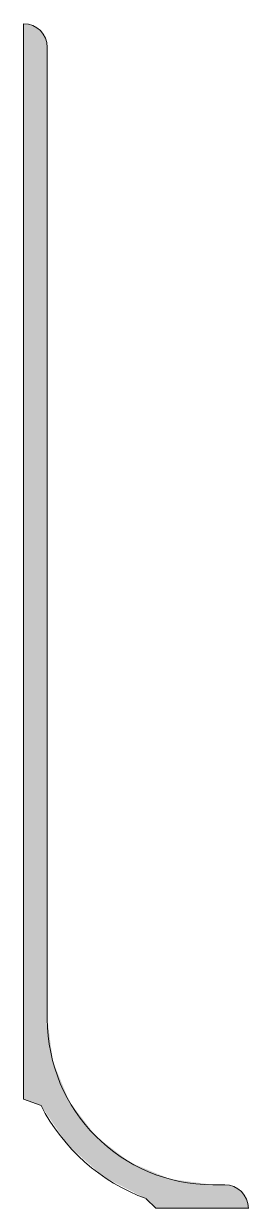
# Model space of a CAD drawing. Header units: metres. Extents: x 1 to 20, y 0 to 100.
import ezdxf

# ---------------------------------------------------------------- set-up
doc = ezdxf.new("R2010")
doc.units = ezdxf.units.M
doc.layers.add('A-DETL-GENF', color=92, linetype='Continuous', lineweight=18)

# ---------------------------------------------------------------- blocks, each defined once
blk = doc.blocks.new('43 plint PVC - L19x100-1554100-00_0 Basismaterialen')
at = {"layer": 'A-DETL-GENF'}
blk.add_hatch(color=256, dxfattribs=at).paths.add_polyline_path([(12.18, 0), (20, 0), (19.93, 0.52), (19.73, 1), (19.41, 1.41), (19, 1.73), (18.52, 1.92), (18, 1.99), (17, 1.99), (13.38, 2.47), (10, 3.87), (7.1, 6.09), (4.88, 8.99), (3.48, 12.37), (3, 15.99), (3, 98), (2.93, 98.52), (2.73, 99), (2.41, 99.41), (2, 99.73), (1.52, 99.93), (1, 100), (1, 9.21), (2.47, 8.68), (4.74, 5.34), (7.77, 2.66), (11.36, 0.81)])
for p, q in [((1, 100), (1, 9.21)), ((3, 15.99), (3, 98)), ((1, 9.21), (2.47, 8.68)), ((18, 1.99), (17, 1.99)), ((11.36, 0.81), (12.18, 0)), ((12.18, 0), (20, 0))]:
    blk.add_line(p, q, dxfattribs=at)
for centre, radius, start, end in [((1, 98), 2, 360, 90), ((17, 15.99), 14, 180, 270), ((16.9, 16.04), 16.2, 207.0234, 250.0133), ((18, -0.01), 2, 0.218, 90)]:
    blk.add_arc(centre, radius, start, end, dxfattribs=at)

msp = doc.modelspace()

# ---------------------------------------------------------------- block references
msp.add_blockref('43 plint PVC - L19x100-1554100-00_0 Basismaterialen', (0, 0))

doc.saveas('drawing.dxf')
